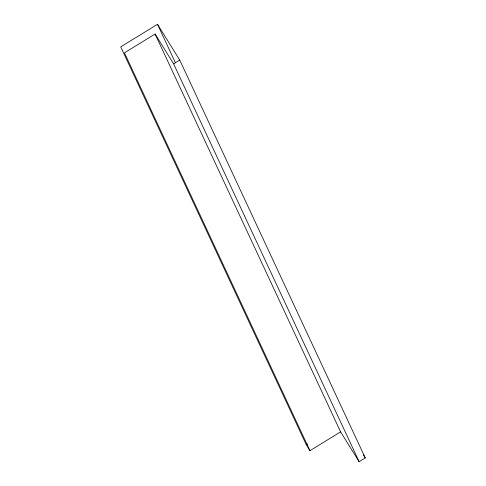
<?xml version="1.0" encoding="UTF-8"?>
<svg xmlns="http://www.w3.org/2000/svg" width="486" height="486" viewBox="0 0 486 486"><rect width="100%" height="100%" fill="white"/><g stroke="black" fill="none" stroke-linecap="round" stroke-linejoin="round"><path stroke-width="0.73" d="M340.601 431.872L359.136 461.7L365.265 457.94L179.747 60.094L157.5 24.3L120.735 46.869L306.253 444.714L309.959 450.68L340.601 431.872L155.083 34.026L124.44 52.834L309.959 450.68M359.136 461.7L173.617 63.854L179.747 60.094M306.253 444.714L307.541 443.918M155.083 34.026L173.617 63.854M363.279 454.744L365.265 457.94M157.5 24.3L175.446 62.779"/></g></svg>
